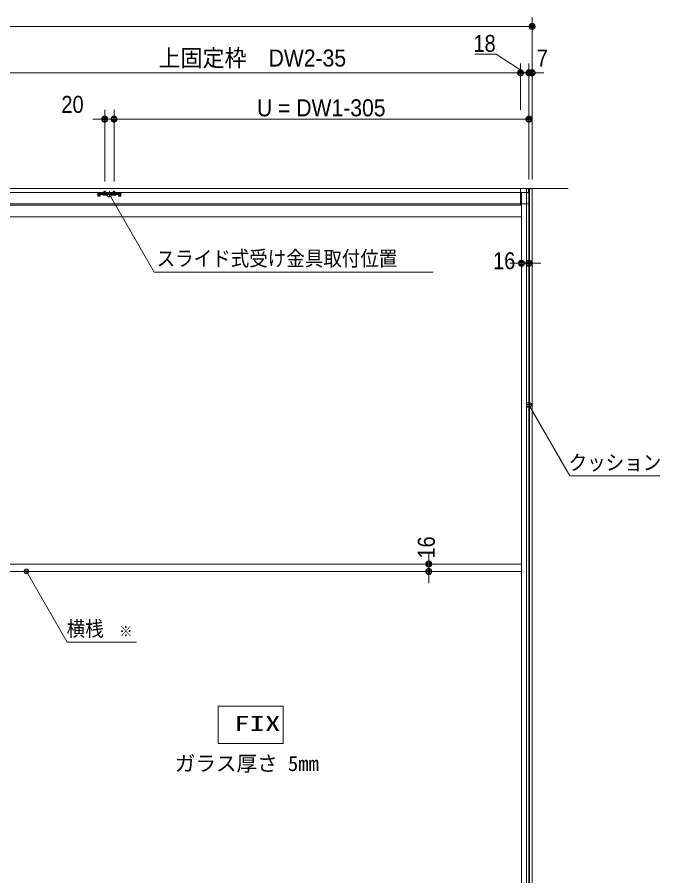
# Model space of a CAD drawing. Units: millimetres, scale not verified. Extents: x -6062 to 6062, y -3045 to 3045.
# Drawn here: x -3207 to -1821, y -983 to 870 of the extents above; entities that cross this region are included whole.
import ezdxf
from ezdxf.enums import TextEntityAlignment as Align

# ---------------------------------------------------------------- set-up
doc = ezdxf.new("R2010")
doc.units = ezdxf.units.MM
doc.header["$LTSCALE"] = 20
for name, color, linetype, lineweight in [('0-0_3一般', 7, 'Continuous', 9), ('0-1_2寸法-1', 7, 'Continuous', 9), ('0-2_0', 7, 'Continuous', 9), ('0-3_2寸法-2', 7, 'Continuous', 9), ('0-4_2寸法-3', 7, 'Continuous', 9)]:
    doc.layers.add(name, color=color, linetype=linetype, lineweight=lineweight)
doc.styles.add('ＭＳ ゴシック', font='')
doc.styles.add('ＭＳ Ｐゴシック', font='')
doc.styles.get('ＭＳ ゴシック').set_extended_font_data('MS Gothic')
doc.styles.get('ＭＳ Ｐゴシック').set_extended_font_data('MS PGothic')

# ---------------------------------------------------------------- blocks, each defined once
blk = doc.blocks.new('_Dot')
at = {"layer": '0-2_0'}
for p, q in [((-10, 0), (-20, 0)), ((9.78, 2), (-9.78, 2)), ((7.99, 6), (-7.99, 6)), ((9.16, -3.98), (-9.16, -3.98)), ((6, -7.98), (-6, -7.98))]:
    blk.add_line(p, q, dxfattribs=at)
for points in [[(10, 0), (9.92, 1.25), (9.69, 2.49), (9.3, 3.68), (8.76, 4.82), (8.09, 5.88), (7.29, 6.85), (6.37, 7.71), (5.36, 8.44), (4.26, 9.05), (3.09, 9.51), (1.87, 9.82), (0.63, 9.98), (-0.63, 9.98), (-1.87, 9.82), (-3.09, 9.51), (-4.26, 9.05), (-5.36, 8.44), (-6.37, 7.71), (-7.29, 6.85), (-8.09, 5.88), (-8.76, 4.82), (-9.3, 3.68), (-9.69, 2.49), (-9.92, 1.25), (-10, 0), (0, 0)], [(-10, 0), (-9.92, -1.25), (-9.69, -2.49), (-9.3, -3.68), (-8.76, -4.82), (-8.09, -5.88), (-7.29, -6.85), (-6.37, -7.71), (-5.36, -8.44), (-4.26, -9.05), (-3.09, -9.51), (-1.87, -9.82), (-0.63, -9.98), (0.63, -9.98), (1.87, -9.82), (3.09, -9.51), (4.26, -9.05), (5.36, -8.44), (6.37, -7.71), (7.29, -6.85), (8.09, -5.88), (8.76, -4.82), (9.3, -3.68), (9.69, -2.49), (9.92, -1.25), (10, 0), (0, 0)]]:
    blk.add_lwpolyline(points, close=True, dxfattribs=at)
blk = doc.blocks.new('グループ-30')
at = {"layer": '0-0_3一般'}
for p, q in [((-4623.5, 10000), (-55863.5, 10000)), ((-6320, 10000), (-6320, -37000))]:
    blk.add_line(p, q, dxfattribs=at)
blk = doc.blocks.new('グループ-31')
at = {"layer": '0-0_3一般'}
for p, q in [((-6320, 9840), (-30320, 9840)), ((-24918, 9808.1), (-24867.1, 9808.1)), ((-24918, 9808.1), (-24918, 9764.1)), ((-24918, 9764.1), (-24918, 9762.1)), ((-24894, 9762.1), (-24918, 9762.1)), ((-24918, 9762.1), (-24918, 9742.1)), ((-24867.1, 9762.1), (-24918, 9762.1)), ((-24918, 9742.1), (-24918, 9692.1)), ((-24894, 9742.1), (-24894, 9762.1)), ((-24894, 9668.1), (-24844, 9668.1)), ((-24852.5, 9822.6), (-24867.1, 9808.1)), ((-24848, 9762.1), (-24867.1, 9762.1)), ((-24839.1, 9836.1), (-24852.5, 9822.6)), ((-24848, 9762.1), (-24834.5, 9775.6)), ((-24844, 9742.1), (-24844, 9692.1)), ((-24820, 9836.1), (-24839.1, 9836.1)), ((-24834.5, 9775.6), (-24820, 9790.1)), ((-24820, 9836.1), (-24720, 9836.1)), ((-24800, 9836.1), (-24820, 9826.1)), ((-24820, 9790.1), (-24820, 9836.1)), ((-24800, 9790.1), (-24820, 9790.1)), ((-24820, 9780.1), (-24820, 9790.1)), ((-24800, 9790.1), (-24820, 9780.1)), ((-24020, 9766.1), (-24820, 9766.1)), ((-24820, 9766.1), (-24820, 9742.1)), ((-24820, 9742.1), (-24820, 9692.1)), ((-24720, 9790.1), (-24800, 9790.1)), ((-24120, 9836.1), (-24720, 9836.1)), ((-24720, 9836.1), (-24720, 9825.2)), ((-24720, 9815.2), (-24720, 9825.2)), ((-24720, 9815.2), (-24720, 9790.1)), ((-24720, 9790.1), (-24720, 9784.1)), ((-24130, 9815.2), (-24710, 9815.2)), ((-24710, 9774.1), (-24130, 9774.1)), ((-24660, 9882.1), (-24660, 9836.1)), ((-24580, 9882.1), (-24660, 9882.1)), ((-24660, 9836.1), (-24660, 9756.2)), ((-24660, 9756.2), (-24656.2, 9742.1)), ((-24656.2, 9742.1), (-24652.4, 9756.2)), ((-24652.4, 9882.1), (-24652.4, 9836.1)), ((-24652.4, 9836.1), (-24652.4, 9756.2)), ((-24620, 9699.1), (-24620, 9905.1)), ((-24620, 9867.1), (-24620, 9749.1)), ((-24620, 9713.6), (-24620, 9797.6)), ((-24587.6, 9836.1), (-24587.6, 9882.1)), ((-24587.6, 9756.2), (-24587.6, 9836.1)), ((-24583.8, 9742.1), (-24587.6, 9756.2)), ((-24580, 9756.2), (-24587.6, 9756.2)), ((-24583.8, 9742.1), (-24580, 9756.2)), ((-24580, 9836.1), (-24580, 9882.1)), ((-24580, 9756.2), (-24580, 9836.1)), ((-24420, 9884.2), (-24420, 9730.2)), ((-24420, 9651.9), (-24420, 9853.3)), ((-24295, 9742.1), (-24145, 9742.1)), ((-24295, 9732.1), (-24295, 9742.1)), ((-24285, 9722.1), (-24295, 9732.1)), ((-24145, 9732.1), (-24295, 9732.1)), ((-24155, 9722.1), (-24285, 9722.1)), ((-24242.8, 9758.9), (-24261, 9722.1)), ((-24260, 9836.1), (-24260, 9756.2)), ((-24260, 9756.2), (-24256.2, 9742.1)), ((-24252.4, 9756.2), (-24260, 9756.2)), ((-24256.2, 9742.1), (-24252.4, 9756.2)), ((-24252.4, 9882.1), (-24252.4, 9836.1)), ((-24252.4, 9836.1), (-24252.4, 9756.2)), ((-24187.6, 9756.2), (-24252.4, 9756.2)), ((-24220, 9771), (-24242.8, 9758.9)), ((-24220, 9699.1), (-24220, 9905.1)), ((-24220, 9867.1), (-24220, 9749.1)), ((-24220, 9713.6), (-24220, 9797.6)), ((-24197.2, 9758.9), (-24220, 9771)), ((-24179, 9722.1), (-24197.2, 9758.9)), ((-24187.6, 9836.1), (-24187.6, 9882.1)), ((-24187.6, 9756.2), (-24187.6, 9836.1)), ((-24180, 9756.2), (-24187.6, 9756.2)), ((-24183.8, 9742.1), (-24187.6, 9756.2)), ((-24183.8, 9742.1), (-24180, 9756.2)), ((-24180, 9836.1), (-24180, 9882.1)), ((-24180, 9756.2), (-24180, 9836.1)), ((-24145, 9732.1), (-24155, 9722.1)), ((-24145, 9742.1), (-24145, 9732.1)), ((-24120, 9825.2), (-24120, 9836.1)), ((-24120, 9836.1), (-24020, 9836.1)), ((-24040, 9790.1), (-24120, 9790.1)), ((-24120, 9784.1), (-24120, 9790.1)), ((-24020, 9826.1), (-24040, 9836.1)), ((-24020, 9780.1), (-24040, 9790.1)), ((-24020, 9790.1), (-24040, 9790.1)), ((-24000.9, 9836.1), (-24020, 9836.1)), ((-24020, 9836.1), (-24020, 9790.1)), ((-24020, 9790.1), (-24005.5, 9775.6)), ((-24020, 9790.1), (-24020, 9780.1)), ((-24020, 9766.1), (-24020, 9742.1)), ((-23992, 9762.1), (-24005.5, 9775.6)), ((-24000.9, 9836.1), (-23987.5, 9822.6)), ((-23996, 9692.1), (-23996, 9742.1)), ((-23996, 9692.1), (-23946, 9692.1)), ((-23996, 9668.1), (-23946, 9668.1)), ((-23992, 9762.1), (-23972.9, 9762.1)), ((-23972.9, 9808.1), (-23987.5, 9822.6)), ((-23972.9, 9808.1), (-23922, 9808.1)), ((-23922, 9762.1), (-23946, 9762.1)), ((-23946, 9762.1), (-23946, 9742.1)), ((-23946, 9692.1), (-23946, 9742.1)), ((-23922, 9764.1), (-23922, 9808.1)), ((-23922, 9742.1), (-23922, 9762.1)), ((-23922, 9692.1), (-23922, 9742.1)), ((-6640, -37000), (-6640, 9840)), ((-6320, -37000), (-6320, 9840)), ((-53990, 9340), (-6320, 9340)), ((-6640, 8780), (-30000, 8780)), ((-30000, -6200), (-6640, -6200)), ((-30000, -6520), (-6640, -6520))]:
    blk.add_line(p, q, dxfattribs=at)
for points in [[(-6330, 9860), (-6330, 10000), (-53990, 10000), (-53990, 9340)], [(-24894, 9742.1), (-24894, 9692.1), (-24844, 9692.1)], [(-24020, 9692.1), (-24020, 9742.1), (-24820, 9742.1)], [(-24545, 9732.1), (-24555, 9722.1), (-24685, 9722.1), (-24695, 9732.1)], [(-24579, 9722.1), (-24597.2, 9758.9), (-24620, 9771), (-24642.8, 9758.9), (-24661, 9722.1)], [(-24587.6, 9756.2), (-24652.4, 9756.2), (-24660, 9756.2)], [(-24180, 9882.1), (-24260, 9882.1), (-24260, 9836.1)], [(-24120, 9790.1), (-24120, 9815.2), (-24120, 9825.2)], [(-23922, 9764.1), (-23922, 9762.1), (-23972.9, 9762.1)]]:
    blk.add_lwpolyline(points, dxfattribs=at)
for points in [[(-29980, 10000), (-29980, 9280), (-6680, 9280), (-6680, 10000)], [(-24695, 9732.1), (-24695, 9742.1), (-24545, 9742.1), (-24545, 9732.1)]]:
    blk.add_lwpolyline(points, close=True, dxfattribs=at)
for centre, radius, start, end in [((-24894, 9692.1), 24, 180, 270), ((-24867.1, 9808.1), 46, 270, 315), ((-24820, 9790.1), 46, 90, 135), ((-24820, 9742.1), 24, 90, 180), ((-24844, 9692.1), 24, 270, 0), ((-24710, 9825.2), 10, 180, 270), ((-24710, 9784.1), 10, 180, 270), ((-24130, 9825.2), 10, 270, 0), ((-24130, 9784.1), 10, 270, 0), ((-24020, 9790.1), 46, 45, 90), ((-24020, 9742.1), 24, 0, 90), ((-23996, 9692.1), 24, 180, 270), ((-23972.9, 9808.1), 46, 225, 270), ((-23946, 9692.1), 24, 270, 0)]:
    blk.add_arc(centre, radius, start, end, dxfattribs=at)
blk = doc.blocks.new('グループ-32')
at = {"layer": '0-0_3一般'}
for name in ['グループ-30', 'グループ-31']:
    blk.add_blockref(name, (0, 0), dxfattribs=at)
blk = doc.blocks.new('グループ-48')
at = {"layer": '0-0_3一般'}
for p, q in [((-6420, 10000), (-6180, 10000)), ((-6420, -37000), (-6420, 10000)), ((-6300, 10000), (-6300, -37000)), ((-6180, 10000), (-6180, -37000))]:
    blk.add_line(p, q, dxfattribs=at)

msp = doc.modelspace()

# ---------------------------------------------------------------- linework, layer by layer
at = {"layer": '0-1_2寸法-1'}
for p, q in [((-2096.5, 770), (-2096.5, 870)), ((-2109.21, 850), (-4481.79, 850)), ((-2121.5, 670), (-2121.5, 770)), ((-3273.79, 750), (-2134.21, 750)), ((-2998.5, 515.25), (-2998.5, 670)), ((-2103.5, 520), (-2103.5, 670)), ((-2985.79, 650), (-2116.21, 650))]:
    msp.add_line(p, q, dxfattribs=at)
at = {"layer": '0-3_2寸法-2'}
for p, q in [((-2121.5, 670), (-2121.5, 770)), ((-2103.5, 520), (-2103.5, 770)), ((-2103.5, 670), (-2103.5, 770)), ((-2096.5, 520), (-2096.5, 770)), ((-2134.21, 750), (-2146.92, 750)), ((-2116.21, 750), (-2128.92, 750)), ((-2103.5, 750), (-2121.5, 750)), ((-2096.5, 750), (-2103.5, 750)), ((-2090.79, 750), (-2078.08, 750)), ((-2083.79, 750), (-2071.08, 750)), ((-3018.5, 515.25), (-3018.5, 670)), ((-2998.5, 515.25), (-2998.5, 670)), ((-3031.21, 650), (-3043.92, 650)), ((-2998.5, 650), (-3018.5, 650)), ((-2985.79, 650), (-2973.08, 650)), ((-2119.5, 359), (-2119.3, 359)), ((-2103.5, 359), (-2103.3, 359)), ((-2132.21, 339), (-2144.92, 339)), ((-2103.5, 339), (-2119.5, 339)), ((-2090.79, 339), (-2078.08, 339)), ((-2319.5, -297.29), (-2319.5, -284.58)), ((-2319.5, -310), (-2319.5, -326)), ((-2299.5, -310), (-2299.3, -310)), ((-2299.5, -326), (-2299.3, -326)), ((-2319.5, -338.71), (-2319.5, -351.42))]:
    msp.add_line(p, q, dxfattribs=at)
msp.add_lwpolyline([(-2219.9, 790), (-2174.28, 790), (-2112.5, 750)], dxfattribs=at)
at = {"layer": '0-4_2寸法-3'}
for p, q in [((-3003.61, 488.1), (-3013.39, 488.1)), ((-3004.5, 484.1), (-3012.5, 484.1)), ((-3008.33, 492.1), (-3008.67, 492.1)), ((-3008.33, 492.1), (-3008.67, 492.1)), ((-2103.33, 38.38), (-2103.67, 38.38)), ((-2103.33, 38.38), (-2103.67, 38.38)), ((-2098.61, 34.38), (-2108.39, 34.38)), ((-2099.5, 30.38), (-2107.5, 30.38)), ((-3182.61, -325.01), (-3192.39, -325.01)), ((-3183.5, -329.01), (-3191.5, -329.01)), ((-3187.33, -321.01), (-3187.67, -321.01)), ((-3187.33, -321.01), (-3187.67, -321.01))]:
    msp.add_line(p, q, dxfattribs=at)
for points in [[(-2310.09, 320), (-2912.02, 320), (-3008.5, 487.1)], [(-1821.18, -119.45), (-2015.26, -119.45), (-2103.5, 33.39)], [(-2950.16, -478.84), (-3099.26, -478.84), (-3187.5, -326)]]:
    msp.add_lwpolyline(points, dxfattribs=at)
msp.add_lwpolyline([(-2773.5, -617), (-2633.5, -617), (-2633.5, -697), (-2773.5, -697)], close=True, dxfattribs=at)
for centre in [(-3008.5, 487.1), (-3008.5, 487.1), (-2103.5, 33.39), (-2103.5, 33.39), (-3187.5, -326), (-3187.5, -326)]:
    msp.add_circle(centre, 5.01, dxfattribs=at)

# ---------------------------------------------------------------- block references
at = {"layer": '0-0_3一般', "xscale": 0.05, "yscale": 0.05}
for name in ['グループ-32', 'グループ-48']:
    msp.add_blockref(name, (-1787.5, 0), dxfattribs=at)
at = {"layer": '0-1_2寸法-1', "xscale": 0.6356201, "yscale": 0.6356201}
for p in [(-2096.5, 850), (-2121.5, 750), (-2103.5, 650)]:
    msp.add_blockref('_Dot', p, dxfattribs=at)
at = {"layer": '0-1_2寸法-1', "xscale": 0.6356201, "yscale": 0.6356201, "rotation": 180}
msp.add_blockref('_Dot', (-2998.5, 650), dxfattribs=at)
at = {"layer": '0-3_2寸法-2', "xscale": 0.6356201, "yscale": 0.6356201}
for p in [(-2121.5, 750), (-2103.5, 750), (-3018.5, 650), (-2119.5, 339)]:
    msp.add_blockref('_Dot', p, dxfattribs=at)
for p, rotation in [((-2103.5, 750), 180), ((-2096.5, 750), 180), ((-2998.5, 650), 180), ((-2103.5, 339), 180), ((-2319.5, -310), 270), ((-2319.5, -326), 90)]:
    msp.add_blockref('_Dot', p, dxfattribs=dict(at, rotation=rotation))

# ---------------------------------------------------------------- texts
at = {"layer": '0-1_2寸法-1', "style": 'ＭＳ Ｐゴシック', "width": 0.95}
for s, height, p in [('上固定枠\u3000DW2-35', 36.66, (-2902.48, 752.53)), ('U = DW1-305', 36.69, (-2690.18, 645.04))]:
    msp.add_text(s, height=height, dxfattribs=at).set_placement(p, align=Align.BOTTOM_LEFT)
at = {"layer": '0-3_2寸法-2', "style": 'ＭＳ Ｐゴシック', "width": 0.9}
for s, p in [('18', (-2223.12, 784.04)), ('7', (-2086.62, 752.48)), ('20', (-3111.98, 652.48)), ('16', (-2180.82, 315.03))]:
    msp.add_text(s, height=36.66, dxfattribs=at).set_placement(p, align=Align.BOTTOM_LEFT)
msp.add_text('16', height=36.66, rotation=90, dxfattribs=at).set_placement((-2295.53, -298.33), align=Align.BOTTOM_LEFT)
at = {"layer": '0-4_2寸法-3', "style": 'ＭＳ ゴシック'}
for s, height, width, p in [('スライド式受け金具取付位置', 32.55, 0.9, (-2906.62, 323.34)), ('クッション', 32.55, 0.9, (-2017.76, -117.05)), ('横桟', 32.55, 0.9, (-3100.61, -475.66)), ('※', 23.31, 0.9, (-2987.26, -473.88)), ('FIX', 32.55, 1.5, (-2739.25, -680.17))]:
    msp.add_text(s, height=height, dxfattribs=dict(at, width=width)).set_placement(p, align=Align.BOTTOM_LEFT)
msp.add_text('ガラス厚さ 5mm', height=32.55, dxfattribs=at).set_placement((-2867.29, -766.45), align=Align.BOTTOM_LEFT)

doc.saveas('drawing.dxf')
